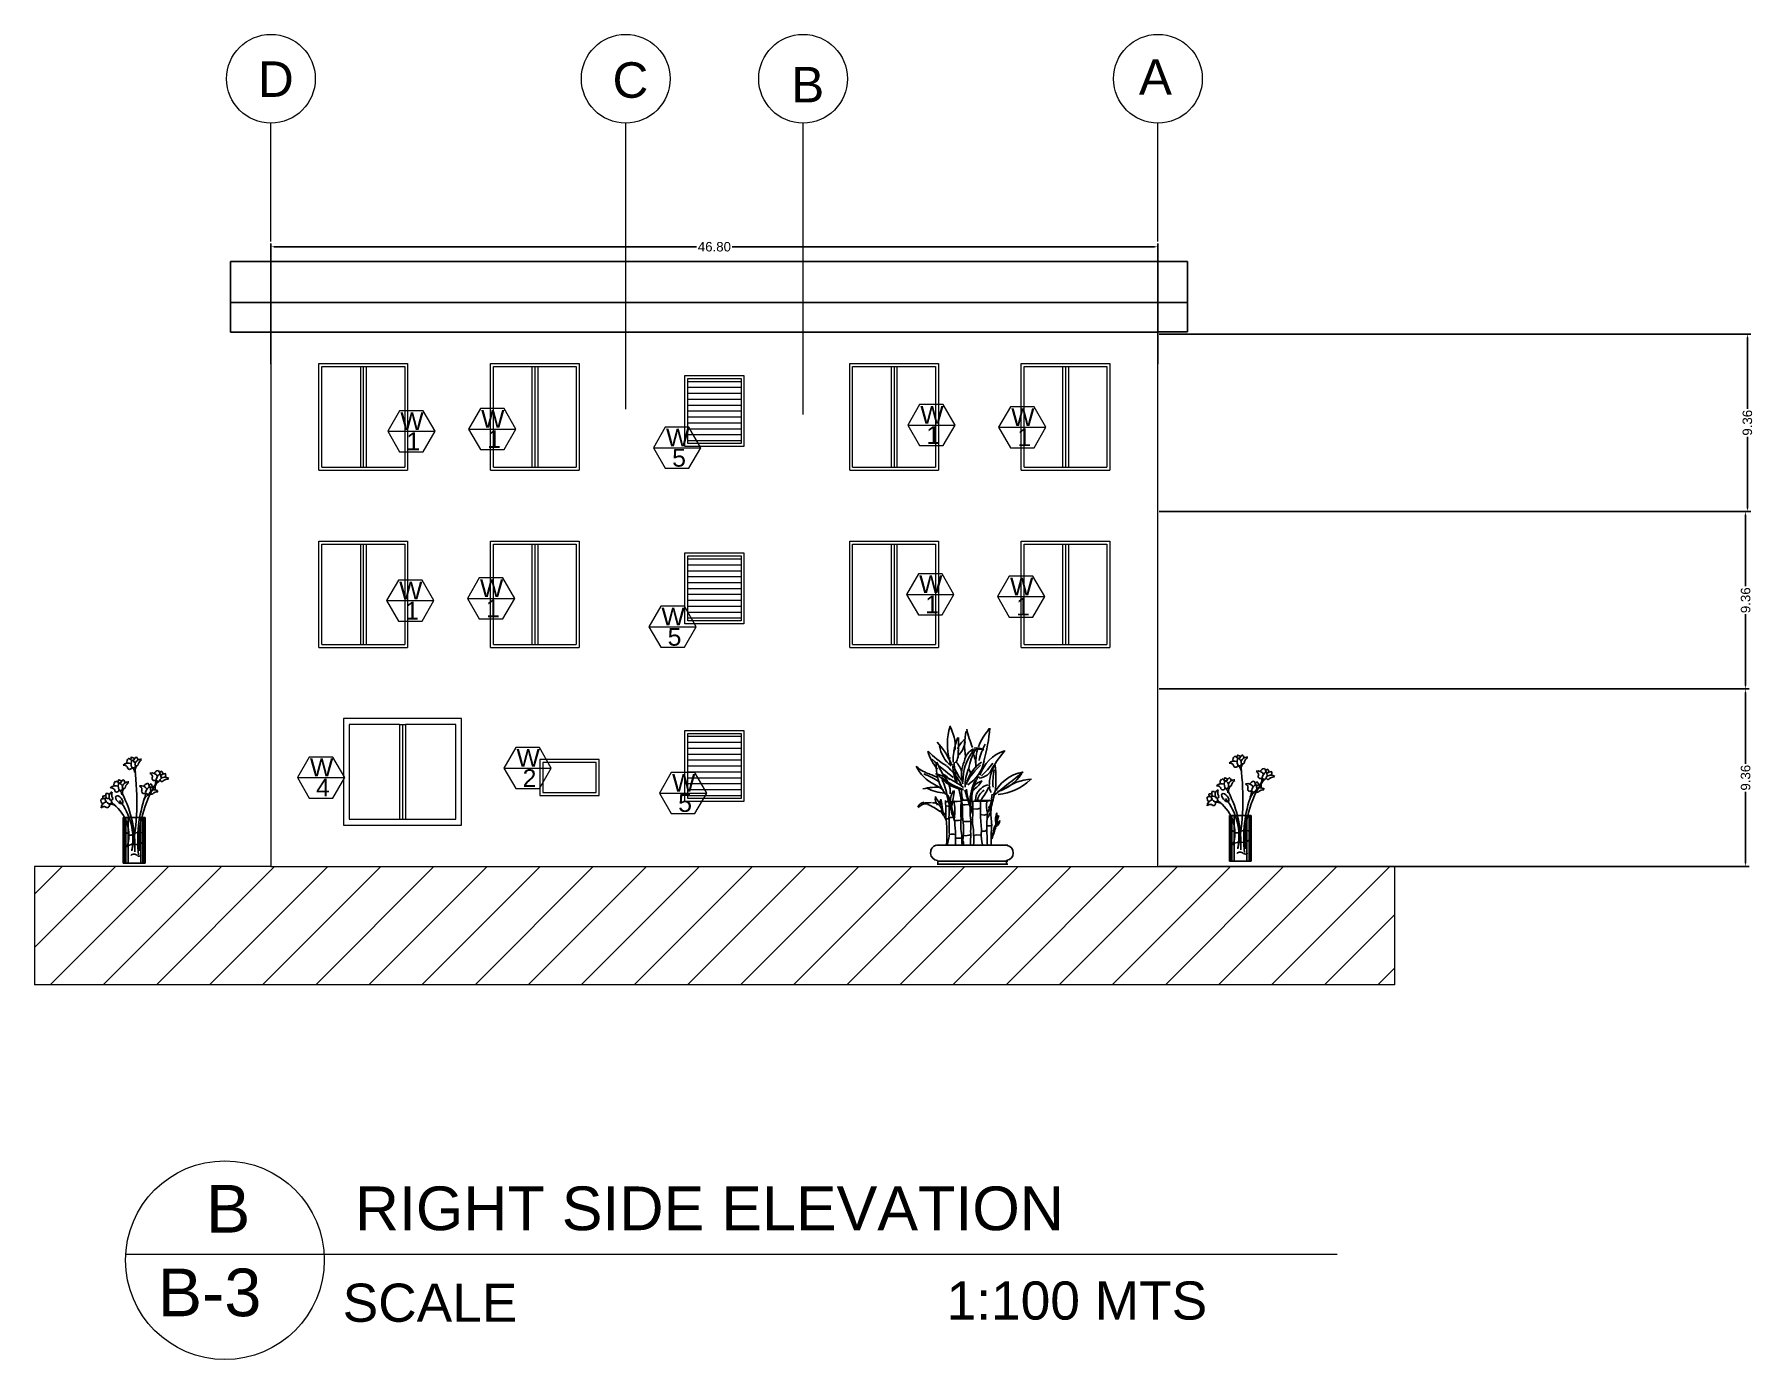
# Model space of a CAD drawing. Header units: millimetres. Extents: x 2391 to 3323, y 1596 to 2537.
# Drawn here: x 2391.4 to 2482.1, y 2318.1 to 2388 of the extents above; entities that cross this region are included whole.
import ezdxf

# ---------------------------------------------------------------- set-up
doc = ezdxf.new("R2010")
doc.units = ezdxf.units.MM
doc.layers.get('Defpoints').update_dxf_attribs({"color": 115})
for name, color, linetype in [('ASCENSORE - ELEVATOR', 160, 'Continuous'), ('dimensions', 203, 'Continuous'), ('doors', 31, 'Continuous'), ('doors and windows schedule', 11, 'Continuous'), ('exterior wall', 140, 'Continuous'), ('hatch', 50, 'Continuous'), ('LETTERS', 150, 'Continuous'), ('Lightning text', 211, 'Continuous'), ('plants', 250, 'Continuous'), ('TEXT', 130, 'Continuous')]:
    doc.layers.add(name, color=color, linetype=linetype)
doc.styles.get("Standard").update_dxf_attribs({"font": 'arial.ttf'})
doc.dimstyles.new('Copy of Standard', dxfattribs={"dimtxt": 0.5, "dimasz": 0.18, "dimexe": 0.18, "dimexo": 0.0625, "dimgap": 0.09, "dimtad": 0, "dimzin": 0, "dimdsep": 46, "dimtxsty": 'Standard', "dimcen": 0.09, "dimadec": 0, "dimazin": 0, "dimtfac": 1, "dimtofl": 0, "dimtmove": 0, "dimatfit": 3, "dimfxl": 1, "dimtolj": 1, "dimtzin": 0, "dimarcsym": 0})

# ---------------------------------------------------------------- blocks, each defined once
blk = doc.blocks.new('A$C034C30EB')
for p, q in [((154.8, 310), (166.6, 307.3)), ((166.6, 307.3), (174.5, 307.3)), ((199.4, 332.1), (216.5, 333.4)), ((216.5, 333.4), (236.2, 334.8)), ((242.7, 315.1), (258.5, 315.1)), ((258.5, 315.1), (284.7, 316.4)), ((299.2, 290.3), (297.8, 216.9)), ((299.2, 336.2), (299.2, 290.3)), ((299.2, 294.2), (320.1, 292.9)), ((300.5, 334.9), (326.7, 332.3)), ((320.1, 292.9), (339.8, 296.9)), ((326.7, 332.3), (334.6, 334.9)), ((376.6, 334.9), (337.2, 332.3)), ((376.6, 334.9), (394.9, 338.8)), ((380.5, 302.1), (394.9, 303.4)), ((171.9, 241.8), (158.8, 241.8)), ((297.8, 216.9), (303.1, 182.8)), ((303.1, 182.8), (304.4, 118.6)), ((339.8, 264.1), (358.2, 261.5)), ((358.2, 261.5), (375.3, 265.4)), ((388.4, 205.1), (372.6, 205.1)), ((397.6, 207.7), (388.4, 205.1)), ((107, 102.1), (127.5, 102.1)), ((123.3, 102.7), (484.2, 102.7)), ((287.3, 104.1), (287.3, 139.5)), ((304.4, 118.6), (301.8, 102.8)), ((304.4, 154), (317.5, 156.6)), ((317.5, 156.6), (343.8, 155.3)), ((345.1, 176.3), (362.1, 176.3)), ((362.1, 176.3), (371.3, 181.5)), ((110.4, 16.9), (483.6, 16.9)), ((110.4, 1.9), (483.6, 1.9)), ((113.9, 20.4), (113.9, 0)), ((476.8, 22.1), (476.8, 5.1))]:
    blk.add_line(p, q)
for centre, radius, start, end in [((475.9, 634.7), 311.9, 162.40279, 195.39203), ((-39.2, 616.5), 245.3, 358.04038, 28.19895), ((-154.1, 393.5), 365.5, 22.48536, 43.69921), ((528, 545.5), 333.1, 157.84418, 170.94562), ((385.1, 515.3), 194.4, 131.69346, 150.18897), ((-582.5, 643), 805.9, 354.36312, 1.99736), ((129.4, 669.3), 130.9, 314.03785, 350.32008), ((615.2, 627.2), 360, 167.51594, 189.14459), ((1085.7, 920), 844.8, 194.09674, 200.90638), ((737.4, 440.7), 447.9, 141.7334, 156.06698), ((-499, 789.2), 890, 344.08304, 355.59195), ((299, 667.5), 248.3, 196.04462, 221.43609), ((373.5, 887.5), 423.9, 223.16761, 239.36222), ((757.5, 1224.7), 948.9, 224.71941, 233.69716), ((288.2, 653.5), 168.3, 189.27065, 231.63897), ((206.9, 552.9), 32.1, 158.33911, 244.015), ((419.8, 547.5), 225.7, 161.31142, 181.61297), ((137.5, 585.3), 84.8, 325.46607, 11.89595), ((495.6, 444.3), 249, 142.0776, 181.58885), ((344.5, 530), 91.7, 116.86675, 168.97489), ((155.5, 593.6), 209.1, 304.16026, 347.33211), ((614.3, 443.1), 343.4, 151.57028, 169.28322), ((291.3, 636.1), 35.2, 261.42228, 306.62733), ((112.8, 513.7), 202.1, 359.24315, 19.6971), ((321.1, 553), 63.3, 55.59348, 104.07169), ((332.4, 531), 78.2, 71.74248, 104.8907), ((661.7, 532.2), 347, 167.61033, 181.99254), ((637.5, 482.7), 312.7, 150.72871, 167.74782), ((527.4, 407.9), 201.8, 107.77696, 161.5942), ((894.3, 228.6), 566, 138.80037, 150.53263), ((177.6, 600.8), 195.6, 204.7703, 245.27683), ((121.4, 647.4), 176.9, 227.83596, 252.95711), ((-120.1, 61.6), 446.1, 57.12766, 69.05516), ((27.4, 324), 158.6, 56.29289, 74.60848), ((6.6, 104), 387.4, 51.21369, 75.69395), ((359.8, 523.3), 255.3, 176.59128, 217.07778), ((498.5, 699), 420.8, 202.2217, 212.69621), ((280, 597), 205.1, 215.42503, 261.4022), ((341.3, 702.3), 319.1, 229.12876, 253.24016), ((102.2, 394.6), 91.3, 34.83495, 62.51636), ((67.4, 386.6), 111.8, 353.20607, 46.53461), ((-59.4, 271.1), 332.9, 26.41622, 48.76674), ((447.8, 528.8), 255.1, 181.9447, 200.33188), ((242.7, 524.1), 43.5, 158.82226, 186.91639), ((2004.6, 756.4), 1818.4, 187.25529, 190.4749), ((433.1, 597.1), 246.4, 201.70845, 220.26064), ((109.8, 451.6), 135.4, 16.02868, 42.72698), ((396.7, 475.7), 158.2, 154.02079, 198.42834), ((499.4, 415.7), 241, 157.42022, 181.68816), ((442.2, 387.4), 180.7, 122.5017, 168.60132), ((544.2, 286.7), 313.2, 130.73183, 151.48659), ((-130, 349), 437.2, 17.90538, 21.00342), ((338.1, 446.5), 18, 105.46701, 174.87538), ((322.5, 540.8), 85.4, 276.34554, 337.69411), ((-38.4, 873.8), 557.6, 313.45191, 322.52683), ((599.1, 417.3), 213.4, 149.14424, 180.8864), ((738.4, 430.1), 333.6, 168.04016, 183.66378), ((602.4, 278.1), 214.2, 100.62295, 155.94266), ((13673.3, -15998.6), 21063.7, 128.48825, 129.02372), ((-58.9, 454.6), 480.1, 351.51998, 8.48002), ((368.8, 601.1), 224.2, 285.59312, 326.76698), ((102, 128.1), 279.8, 83.47517, 104.0468), ((167.3, 619), 242.4, 242.76548, 265.795), ((-44.1, 146.1), 309.8, 52.84828, 62.88969), ((-339.7, 247.3), 517, 12.53917, 23.05612), ((910.5, 554.9), 772.7, 194.18817, 197.72753), ((31.1, 293.8), 153.9, 10.61963, 28.29063), ((266, 339.5), 85.1, 144.3837, 183.70066), ((-391.7, 444.3), 594.9, 346.86221, 354.79827), ((-80.8, 301.1), 320.3, 6.37702, 17.66515), ((365.6, 386.5), 127.2, 175.27846, 202.41939), ((1870.8, 840.4), 1674.5, 195.50036, 199.92783), ((548.4, 425.6), 284.7, 185.53052, 208.89332), ((569.6, 322.7), 286.3, 154.0301, 179.05112), ((549.1, 335.1), 256.5, 154.51556, 180.82598), ((190.6, 548.9), 190.7, 305.17772, 324.77515), ((363.4, 372.1), 70.9, 101.73046, 146.38003), ((364.9, 349.7), 50.6, 155.51591, 188.94088), ((402.1, 331.9), 91.9, 105.2908, 155.0211), ((401.3, 325.6), 79.3, 121.80868, 172.00674), ((53.1, 566.2), 365.7, 321.64322, 334.49816), ((152, 379.3), 248.3, 335.46518, 358.29561), ((427.8, 404.8), 40.2, 168.71361, 218.29866), ((-3130.5, 1164), 3630.4, 345.84557, 347.2709), ((401.3, 662.6), 294.9, 276.16572, 312.95399), ((620.6, 191.7), 259.2, 92.61275, 128.13472), ((44.4, 290.3), 38.6, 93.64671, 161.445), ((52.7, 263.4), 56.7, 82.24723, 138.1718), ((23, 917.6), 592.9, 271.20389, 275.52351), ((-64.7, 16.5), 325.4, 54.13892, 67.40391), ((90, 279.9), 46.4, 1.99811, 95.88506), ((439.1, 556.2), 392.5, 210.16713, 218.0307), ((158.7, 348.4), 58.2, 172.22962, 215.86525), ((168.7, 331.1), 42.8, 165.43761, 204.95948), ((-147, 78), 342.8, 27.36572, 37.22805), ((-68.5, 288), 206.3, 0.76712, 15.89794), ((54.2, 280.8), 85.5, 353.48793, 21.22928), ((-797.6, -530.9), 1237.6, 39.59109, 41.18483), ((160.7, 339.1), 7.86, 192.56067, 347.43933), ((-459.5, 270), 616.2, 357.62231, 5.80005), ((-172, 292.3), 346.5, 352.93652, 7.06348), ((909.1, 490.2), 753.3, 192.79575, 200.18382), ((487.4, 355.8), 304.5, 184.13059, 201.12818), ((-10.8, 280.9), 214.9, 349.90271, 14.94037), ((552.9, 284.6), 318.1, 170.88607, 187.47589), ((267.7, 109.4), 231.3, 87.72442, 96.514), ((-386, 272.1), 630.3, 358.33148, 5.48988), ((589.6, 276.7), 305.2, 168.98958, 188.0323), ((355.1, 752), 414.1, 263.51482, 274.60847), ((-781.4, 313.9), 1121.4, 357.05136, 1.00482), ((499.8, 308.4), 128.9, 167.55139, 197.03349), ((312.4, 295.9), 80.5, 322.91849, 343.91391), ((509.5, 307.7), 115.9, 167.77433, 188.64339), ((849.7, 271.3), 455.1, 177.77143, 187.86397), ((622.3, 250.8), 197.2, 173.31893, 180.95231), ((-181.6, 181.5), 343.6, 356.71897, 10.55314), ((179.1, 336.3), 88.4, 264.46325, 285.05616), ((-243.3, 202.9), 417.8, 355.44766, 6.43202), ((-593.8, 135.9), 801.6, 358.01843, 7.59891), ((211.9, 319), 86.8, 264.35843, 290.81848), ((495.6, 205.5), 260.9, 171.67334, 191.64989), ((-268.8, 180.1), 518.1, 354.21629, 8.1726), ((259.8, 369.5), 142.8, 264.72634, 282.20441), ((805.6, 178.7), 518.3, 174.16208, 184.17578), ((-755.1, 128.5), 1100.9, 2.0774, 6.59473), ((1150.1, 193.9), 777.3, 174.33772, 183.14217), ((217, 226.1), 197.6, 334.18149, 353.27289), ((1034.2, 140.2), 639, 173.817, 183.35189), ((47.5, 286.4), 382.2, 336.83108, 346.97446), ((642.6, 32.2), 283.8, 135.31063, 143.0124), ((488.8, 239.7), 70.4, 152.31349, 196.25622), ((513.8, 211.9), 94.3, 148.91252, 185.45859), ((397.2, 238.7), 45.3, 301.91243, 352.80602), ((735.1, 163.7), 314.4, 162.30285, 170.42216), ((117.1, 62.2), 41.9, 106.36681, 263.16848), ((-537.4, 150.7), 698.8, 356.39695, 0.80614), ((368.6, 84.3), 204.7, 163.97185, 173.30335), ((101.1, 161.2), 73.6, 343.97185, 4.59785), ((190.3, 59.4), 101.3, 80.30202, 99.69798), ((217.8, 59.4), 80.6, 73.9394, 96.5411), ((391.4, 139.7), 151.9, 175.04769, 193.9878), ((256.5, 252.8), 100.6, 264.3868, 289.42435), ((175.6, 108.2), 73.7, 357.96212, 15.46818), ((601.6, 162.4), 259.2, 178.67496, 192.98722), ((698.8, 143.5), 325, 178.61299, 187.41739), ((472.8, 61.8), 39.9, 278.20117, 76.81573)]:
    blk.add_arc(centre, radius, start, end)
blk = doc.blocks.new('*D15')
at = {"layer": 'Defpoints', "color": 0, "transparency": 16777216}
for p in [(2450.693, 2372.15), (2481.796, 2372.15), (2450.693, 2362.79)]:
    blk.add_point(p, dxfattribs=at)
at = {"layer": 'dimensions', "color": 0, "lineweight": -2, "transparency": 16777216}
for p, q in [((2450.756, 2372.15), (2481.976, 2372.15)), ((2481.796, 2371.97), (2481.796, 2368.209)), ((2481.796, 2362.97), (2481.796, 2366.731)), ((2450.756, 2362.79), (2481.976, 2362.79))]:
    blk.add_line(p, q, dxfattribs=at)
at = {"layer": 'dimensions', "color": 0, "transparency": 16777216}
for points in [[(2481.766, 2371.97), (2481.826, 2371.97), (2481.796, 2372.15)], [(2481.766, 2362.97), (2481.826, 2362.97), (2481.796, 2362.79)]]:
    blk.add_solid(points, dxfattribs=at)
at = {"layer": 'dimensions', "color": 0, "lineweight": 13, "transparency": 16777216, "insert": (2481.796, 2367.47), "char_height": 0.5, "attachment_point": 5, "rotation": 90}
blk.add_mtext('\\A1;9.36', dxfattribs=at)
blk = doc.blocks.new('*D16')
at = {"layer": 'Defpoints', "color": 0, "transparency": 16777216}
for p in [(2450.693, 2362.79), (2481.703, 2362.79), (2450.693, 2353.43)]:
    blk.add_point(p, dxfattribs=at)
at = {"layer": 'dimensions', "color": 0, "lineweight": -2, "transparency": 16777216}
for p, q in [((2450.756, 2362.79), (2481.883, 2362.79)), ((2481.703, 2362.61), (2481.703, 2358.849)), ((2481.703, 2353.61), (2481.703, 2357.371)), ((2450.756, 2353.43), (2481.883, 2353.43))]:
    blk.add_line(p, q, dxfattribs=at)
at = {"layer": 'dimensions', "color": 0, "transparency": 16777216}
for points in [[(2481.673, 2362.61), (2481.733, 2362.61), (2481.703, 2362.79)], [(2481.673, 2353.61), (2481.733, 2353.61), (2481.703, 2353.43)]]:
    blk.add_solid(points, dxfattribs=at)
at = {"layer": 'dimensions', "color": 0, "lineweight": 13, "transparency": 16777216, "insert": (2481.703, 2358.11), "char_height": 0.5, "attachment_point": 5, "rotation": 90}
blk.add_mtext('\\A1;9.36', dxfattribs=at)
blk = doc.blocks.new('*D23')
at = {"layer": 'Defpoints', "color": 0, "transparency": 16777216}
for p in [(2450.693, 2353.43), (2481.703, 2353.43), (2450.693, 2344.07)]:
    blk.add_point(p, dxfattribs=at)
at = {"layer": 'dimensions', "color": 0, "lineweight": -2, "transparency": 16777216}
for p, q in [((2450.756, 2353.43), (2481.883, 2353.43)), ((2481.703, 2353.25), (2481.703, 2349.489)), ((2481.703, 2344.25), (2481.703, 2348.011)), ((2450.756, 2344.07), (2481.883, 2344.07))]:
    blk.add_line(p, q, dxfattribs=at)
at = {"layer": 'dimensions', "color": 0, "transparency": 16777216}
for points in [[(2481.673, 2353.25), (2481.733, 2353.25), (2481.703, 2353.43)], [(2481.673, 2344.25), (2481.733, 2344.25), (2481.703, 2344.07)]]:
    blk.add_solid(points, dxfattribs=at)
at = {"layer": 'dimensions', "color": 0, "lineweight": 13, "transparency": 16777216, "insert": (2481.703, 2348.75), "char_height": 0.5, "attachment_point": 5, "rotation": 90}
blk.add_mtext('\\A1;9.36', dxfattribs=at)
blk = doc.blocks.new('*D24')
at = {"layer": 'Defpoints', "color": 0, "transparency": 16777216}
for p in [(2450.693, 2376.752), (2403.893, 2370.502), (2450.693, 2370.502)]:
    blk.add_point(p, dxfattribs=at)
at = {"layer": 'dimensions', "color": 0, "lineweight": -2, "transparency": 16777216}
for p, q in [((2403.893, 2370.565), (2403.893, 2376.932)), ((2404.073, 2376.752), (2426.35, 2376.752)), ((2450.513, 2376.752), (2428.236, 2376.752)), ((2450.693, 2370.565), (2450.693, 2376.932))]:
    blk.add_line(p, q, dxfattribs=at)
at = {"layer": 'dimensions', "color": 0, "transparency": 16777216}
for points in [[(2404.073, 2376.782), (2404.073, 2376.722), (2403.893, 2376.752)], [(2450.513, 2376.782), (2450.513, 2376.722), (2450.693, 2376.752)]]:
    blk.add_solid(points, dxfattribs=at)
at = {"layer": 'dimensions', "color": 0, "lineweight": 13, "transparency": 16777216, "insert": (2427.293, 2376.752), "char_height": 0.5, "attachment_point": 5}
blk.add_mtext('\\A1;46.80', dxfattribs=at)
blk = doc.blocks.new('A$C3D990D97')
for p, q in [((215, 0), (215, 441)), ((215, 441), (426, 441)), ((224, 440), (224, 2)), ((238, 440), (238, 2)), ((263, 440), (263, 2)), ((383, 440), (383, 0)), ((405, 440), (405, 2)), ((419, 440), (419, 2)), ((426, 441), (426, 0)), ((426, 0), (215, 0))]:
    blk.add_line(p, q)
for centre, radius, start, end in [((295, 978), 46, 131.4537, 194.7426), ((222, 908), 115, 48.344, 67.5928), ((354, 991), 68.7, 147.8253, 171.6306), ((374, 961), 83.9, 152.7591, 201.3635), ((284, 976), 50.2, 40.9766, 77.7968), ((177, 855), 189, 35.8476, 49.6515), ((378, 972), 67.5, 124.9776, 167.9626), ((385, 948), 56.9, 82.6815, 178.3984), ((324, 997), 32, 353.9091, 67.5695), ((424, 942), 66.1, 119.6229, 167.6923), ((262, 899), 69.5, 65.8887, 135.7138), ((222, 912), 35.4, 9.2449, 103.2166), ((276, 929), 21.6, 210.5782, 359.3716), ((312, 942), 20.3, 217.6378, 25.9665), ((261, 872), 64.3, 7.0241, 54.9764), ((-2067, 597), 2413, 348.5878, 7.4106), ((409, 896), 79.6, 145.7286, 194.6789), ((344, 957), 15.9, 221.9282, 355.5909), ((487, 803), 69.5, 32.2368, 102.0619), ((461, 835), 35.4, 335.593, 69.5647), ((558, 850), 46, 97.8018, 161.0906), ((614, 792), 83.9, 119.1072, 167.7116), ((459, 832), 115, 14.6921, 33.9409), ((615, 828), 68.7, 114.1734, 137.9787), ((617, 775), 56.9, 49.0296, 144.7465), ((392, 813), 189, 2.1957, 15.9996), ((624, 799), 67.5, 91.3256, 134.3107), ((548, 855), 50.2, 7.3247, 44.1449), ((593, 850), 32, 320.2572, 33.9176), ((114, 657), 67.5, 163.7094, 206.6944), ((56, 643), 32, 32.6409, 106.3013), ((135, 643), 56.9, 121.4133, 217.1302), ((139, 680), 69.5, 65.8887, 135.7138), ((99, 693), 35.4, 9.2449, 103.2166), ((169, 663), 66.1, 158.3547, 206.4241), ((171, 759), 46, 131.4537, 194.7426), ((152, 710), 21.6, 210.5782, 359.3716), ((98, 689), 115, 48.344, 67.5928), ((231, 772), 68.7, 147.8253, 171.6306), ((250, 742), 83.9, 152.7591, 201.3635), ((161, 757), 50.2, 40.9766, 77.7968), ((188, 723), 20.3, 217.6378, 25.9665), ((138, 653), 64.3, 7.0241, 54.9764), ((54, 636), 189, 35.8476, 49.6515), ((254, 753), 67.5, 124.9776, 167.9626), ((262, 729), 56.9, 82.6815, 178.3984), ((286, 677), 79.6, 145.7286, 194.6789), ((-751, 173), 1078, 356.6664, 27.4285), ((221, 738), 15.9, 221.9282, 355.5909), ((200, 778), 32, 353.9091, 67.5695), ((301, 723), 66.1, 119.6229, 167.6923), ((1411, 206), 1044, 146.0398, 184.742), ((386, 680), 69.5, 32.2368, 102.0619), ((360, 712), 35.4, 335.593, 69.5647), ((414, 696), 21.6, 176.9263, 325.7197), ((457, 727), 46, 97.8018, 161.0906), ((319, 672), 110, 330.7449, 5.8435), ((518, 577), 107, 124.7315, 154.9852), ((513, 668), 83.9, 119.1072, 167.7116), ((451, 688), 20.3, 183.9859, 352.3146), ((358, 709), 115, 14.6921, 33.9409), ((514, 704), 68.7, 114.1734, 137.9787), ((516, 652), 56.9, 49.0296, 144.7465), ((487, 682), 15.9, 188.2763, 321.9389), ((291, 690), 189, 2.1957, 15.9996), ((523, 676), 67.5, 91.3256, 134.3107), ((447, 731), 50.2, 7.3247, 44.1449), ((515, 820), 21.6, 176.9263, 325.7197), ((545, 625), 66.1, 85.971, 134.0404), ((420, 795), 110, 330.7449, 5.8435), ((492, 727), 32, 320.2572, 33.9176), ((619, 701), 107, 124.7315, 154.9852), ((552, 811), 20.3, 183.9859, 352.3146), ((588, 806), 15.9, 188.2763, 321.9389), ((646, 748), 66.1, 85.971, 134.0404), ((45, 610), 46, 170.1855, 233.4744), ((32, 510), 115, 87.0758, 106.3247), ((69, 528), 69.5, 104.6206, 174.4456), ((30, 513), 35.4, 47.9767, 141.9485), ((38, 602), 50.2, 79.7084, 116.5287), ((84, 657), 68.7, 186.5571, 210.3624), ((31, 440), 189, 74.5794, 88.3833), ((118, 646), 83.9, 191.4909, 240.0953), ((61, 560), 21.6, 249.31, 38.1034), ((81, 593), 20.3, 256.3696, 64.6984), ((96, 488), 81.7, 62.1514, 96.3104), ((97, 625), 15.9, 260.66, 34.3227), ((145, 608), 44.8, 186.8671, 256.0623), ((-107, 271), 376, 342.2741, 52.3359), ((-284, 237), 592, 349.5059, 38.6055), ((1591, 225), 1237, 160.292, 186.5967), ((234, 275), 23.8, 42.4332, 143.8629), ((254, 260), 86.8, 261.9145, 307.532), ((286, 314), 41.3, 215.0242, 312.3136), ((347, 263), 82, 240.069, 312.1445), ((367, 191), 107, 56.3644, 120.1692), ((318, 51), 37.8, 39.5362, 140.4638), ((370, 98), 29.2, 229.8152, 319.6984)]:
    blk.add_arc(centre, radius, start, end)
blk.add_ellipse((176, 614), major_axis=(-30.8, 35.9), ratio=0.502516)

msp = doc.modelspace()

# ---------------------------------------------------------------- hatches: boundary and pattern name
at = {"layer": 'hatch', "lineweight": 13}
h = msp.add_hatch(dxfattribs=at)
h.set_pattern_fill('ANSI31', color=256, scale=0.624)
h.set_pattern_definition([(45, (-5486.6205, -3725.4448), (-1.40091995, 1.40091995), [])])
h.paths.add_polyline_path([(2463.173, 2337.83), (2463.173, 2344.07), (2450.693, 2344.07), (2403.893, 2344.07), (2391.413, 2344.07), (2391.413, 2337.83)])

# ---------------------------------------------------------------- linework, layer by layer
at = {"layer": 'ASCENSORE - ELEVATOR'}
for p, q in [((2401.763, 2373.816), (2401.763, 2375.98)), ((2401.763, 2375.98), (2452.253, 2375.98)), ((2452.253, 2375.98), (2452.253, 2373.816)), ((2401.763, 2373.816), (2450.693, 2373.816)), ((2401.763, 2372.256), (2401.763, 2373.816)), ((2450.693, 2373.816), (2452.253, 2373.816)), ((2452.253, 2373.816), (2452.253, 2372.274)), ((2450.693, 2372.256), (2401.763, 2372.256)), ((2452.253, 2372.274), (2450.693, 2372.274))]:
    msp.add_line(p, q, dxfattribs=at)
at = {"layer": 'doors', "lineweight": 13}
for p, q in [((2406.428, 2364.974), (2406.428, 2370.59)), ((2406.428, 2370.59), (2411.108, 2370.59)), ((2406.584, 2365.13), (2406.584, 2370.434)), ((2406.584, 2370.434), (2410.952, 2370.434)), ((2408.612, 2370.434), (2408.612, 2365.13)), ((2408.768, 2370.434), (2408.768, 2365.13)), ((2408.924, 2370.434), (2408.924, 2365.13)), ((2410.952, 2370.434), (2410.952, 2365.13)), ((2411.108, 2370.59), (2411.108, 2364.974)), ((2415.476, 2364.974), (2415.476, 2370.59)), ((2415.476, 2370.59), (2420.156, 2370.59)), ((2415.632, 2365.13), (2415.632, 2370.434)), ((2415.632, 2370.434), (2420, 2370.434)), ((2417.66, 2370.434), (2417.66, 2365.13)), ((2417.816, 2370.434), (2417.816, 2365.13)), ((2417.972, 2370.434), (2417.972, 2365.13)), ((2420, 2370.434), (2420, 2365.13)), ((2420.156, 2370.59), (2420.156, 2364.974)), ((2434.43, 2364.974), (2434.43, 2370.59)), ((2434.43, 2370.59), (2439.11, 2370.59)), ((2434.586, 2365.13), (2434.586, 2370.434)), ((2434.586, 2370.434), (2438.954, 2370.434)), ((2436.614, 2370.434), (2436.614, 2365.13)), ((2436.77, 2370.434), (2436.77, 2365.13)), ((2436.926, 2370.434), (2436.926, 2365.13)), ((2438.954, 2370.434), (2438.954, 2365.13)), ((2439.11, 2370.59), (2439.11, 2364.974)), ((2443.478, 2364.974), (2443.478, 2370.59)), ((2443.478, 2370.59), (2448.158, 2370.59)), ((2443.634, 2365.13), (2443.634, 2370.434)), ((2443.634, 2370.434), (2448.002, 2370.434)), ((2445.662, 2370.434), (2445.662, 2365.13)), ((2445.818, 2370.434), (2445.818, 2365.13)), ((2445.974, 2370.434), (2445.974, 2365.13)), ((2448.002, 2370.434), (2448.002, 2365.13)), ((2448.158, 2370.59), (2448.158, 2364.974)), ((2425.733, 2366.222), (2425.733, 2369.966)), ((2425.733, 2369.966), (2428.853, 2369.966)), ((2425.889, 2366.378), (2425.889, 2369.81)), ((2425.889, 2369.81), (2428.697, 2369.81)), ((2425.889, 2369.654), (2428.697, 2369.654)), ((2428.697, 2369.81), (2428.697, 2366.378)), ((2428.853, 2369.966), (2428.853, 2366.222)), ((2425.889, 2369.342), (2428.697, 2369.342)), ((2425.889, 2369.03), (2428.697, 2369.03)), ((2425.889, 2368.718), (2428.697, 2368.718)), ((2425.889, 2368.406), (2428.697, 2368.406)), ((2425.889, 2368.094), (2428.697, 2368.094)), ((2425.889, 2367.782), (2428.697, 2367.782)), ((2425.889, 2367.47), (2428.697, 2367.47)), ((2425.889, 2367.158), (2428.697, 2367.158)), ((2425.889, 2367.158), (2428.697, 2367.158)), ((2425.889, 2367.158), (2428.697, 2367.158)), ((2425.889, 2367.158), (2428.697, 2367.158)), ((2425.889, 2367.158), (2428.697, 2367.158)), ((2425.889, 2366.846), (2428.697, 2366.846)), ((2428.853, 2366.222), (2425.733, 2366.222)), ((2425.889, 2366.534), (2428.697, 2366.534)), ((2428.697, 2366.378), (2425.889, 2366.378)), ((2406.428, 2364.974), (2411.108, 2364.974)), ((2406.584, 2365.13), (2410.952, 2365.13)), ((2415.476, 2364.974), (2420.156, 2364.974)), ((2415.632, 2365.13), (2420, 2365.13)), ((2434.43, 2364.974), (2439.11, 2364.974)), ((2434.586, 2365.13), (2438.954, 2365.13)), ((2443.478, 2364.974), (2448.158, 2364.974)), ((2443.634, 2365.13), (2448.002, 2365.13)), ((2406.428, 2355.614), (2406.428, 2361.23)), ((2406.428, 2361.23), (2411.108, 2361.23)), ((2411.108, 2361.23), (2411.108, 2355.614)), ((2415.476, 2355.614), (2415.476, 2361.23)), ((2415.476, 2361.23), (2420.156, 2361.23)), ((2420.156, 2361.23), (2420.156, 2355.614)), ((2434.43, 2355.614), (2434.43, 2361.23)), ((2434.43, 2361.23), (2439.11, 2361.23)), ((2439.11, 2361.23), (2439.11, 2355.614)), ((2443.478, 2355.614), (2443.478, 2361.23)), ((2443.478, 2361.23), (2448.158, 2361.23)), ((2448.158, 2361.23), (2448.158, 2355.614)), ((2406.584, 2355.77), (2406.584, 2361.074)), ((2406.584, 2361.074), (2410.952, 2361.074)), ((2408.612, 2361.074), (2408.612, 2355.77)), ((2408.768, 2361.074), (2408.768, 2355.77)), ((2408.924, 2361.074), (2408.924, 2355.77)), ((2410.952, 2361.074), (2410.952, 2355.77)), ((2415.632, 2355.77), (2415.632, 2361.074)), ((2415.632, 2361.074), (2420, 2361.074)), ((2417.66, 2361.074), (2417.66, 2355.77)), ((2417.816, 2361.074), (2417.816, 2355.77)), ((2417.972, 2361.074), (2417.972, 2355.77)), ((2420, 2361.074), (2420, 2355.77)), ((2425.733, 2356.862), (2425.733, 2360.606)), ((2425.733, 2360.606), (2428.853, 2360.606)), ((2425.889, 2357.018), (2425.889, 2360.45)), ((2425.889, 2360.45), (2428.697, 2360.45)), ((2428.697, 2360.45), (2428.697, 2357.018)), ((2428.853, 2360.606), (2428.853, 2356.862)), ((2434.586, 2355.77), (2434.586, 2361.074)), ((2434.586, 2361.074), (2438.954, 2361.074)), ((2436.614, 2361.074), (2436.614, 2355.77)), ((2436.77, 2361.074), (2436.77, 2355.77)), ((2436.926, 2361.074), (2436.926, 2355.77)), ((2438.954, 2361.074), (2438.954, 2355.77)), ((2443.634, 2355.77), (2443.634, 2361.074)), ((2443.634, 2361.074), (2448.002, 2361.074)), ((2445.662, 2361.074), (2445.662, 2355.77)), ((2445.818, 2361.074), (2445.818, 2355.77)), ((2445.974, 2361.074), (2445.974, 2355.77)), ((2448.002, 2361.074), (2448.002, 2355.77)), ((2425.889, 2360.294), (2428.697, 2360.294)), ((2425.889, 2359.982), (2428.697, 2359.982)), ((2425.889, 2359.67), (2428.697, 2359.67)), ((2425.889, 2359.358), (2428.697, 2359.358)), ((2425.889, 2359.046), (2428.697, 2359.046)), ((2425.889, 2358.734), (2428.697, 2358.734)), ((2425.889, 2358.422), (2428.697, 2358.422)), ((2425.889, 2358.11), (2428.697, 2358.11)), ((2425.889, 2357.798), (2428.697, 2357.798)), ((2425.889, 2357.798), (2428.697, 2357.798)), ((2425.889, 2357.798), (2428.697, 2357.798)), ((2425.889, 2357.798), (2428.697, 2357.798)), ((2425.889, 2357.798), (2428.697, 2357.798)), ((2428.853, 2356.862), (2425.733, 2356.862)), ((2425.889, 2357.486), (2428.697, 2357.486)), ((2425.889, 2357.174), (2428.697, 2357.174)), ((2428.697, 2357.018), (2425.889, 2357.018)), ((2406.584, 2355.77), (2410.952, 2355.77)), ((2415.632, 2355.77), (2420, 2355.77)), ((2434.586, 2355.77), (2438.954, 2355.77)), ((2443.634, 2355.77), (2448.002, 2355.77)), ((2406.428, 2355.614), (2411.108, 2355.614)), ((2415.476, 2355.614), (2420.156, 2355.614)), ((2434.43, 2355.614), (2439.11, 2355.614)), ((2443.478, 2355.614), (2448.158, 2355.614)), ((2413.955, 2351.87), (2407.715, 2351.87)), ((2407.715, 2351.87), (2407.715, 2346.254)), ((2410.679, 2351.558), (2408.027, 2351.558)), ((2408.027, 2351.558), (2408.027, 2346.566)), ((2410.679, 2351.558), (2410.679, 2346.566)), ((2410.679, 2351.558), (2410.991, 2351.558)), ((2410.835, 2351.558), (2410.835, 2346.566)), ((2413.643, 2351.558), (2410.991, 2351.558)), ((2410.991, 2351.558), (2410.991, 2346.566)), ((2413.643, 2346.566), (2413.643, 2351.558)), ((2413.955, 2346.254), (2413.955, 2351.87)), ((2425.733, 2347.502), (2425.733, 2351.246)), ((2425.733, 2351.246), (2428.853, 2351.246)), ((2428.853, 2351.246), (2428.853, 2347.502)), ((2425.889, 2347.658), (2425.889, 2351.09)), ((2425.889, 2351.09), (2428.697, 2351.09)), ((2425.889, 2350.934), (2428.697, 2350.934)), ((2425.889, 2350.622), (2428.697, 2350.622)), ((2428.697, 2351.09), (2428.697, 2347.658)), ((2421.209, 2349.717), (2418.089, 2349.717)), ((2418.089, 2349.717), (2418.089, 2347.814)), ((2421.053, 2349.561), (2418.245, 2349.561)), ((2418.245, 2349.561), (2418.245, 2347.97)), ((2421.053, 2347.97), (2421.053, 2349.561)), ((2421.209, 2347.814), (2421.209, 2349.717)), ((2425.889, 2350.31), (2428.697, 2350.31)), ((2425.889, 2349.998), (2428.697, 2349.998)), ((2425.889, 2349.686), (2428.697, 2349.686)), ((2425.889, 2349.374), (2428.697, 2349.374)), ((2425.889, 2349.062), (2428.697, 2349.062)), ((2425.889, 2348.75), (2428.697, 2348.75)), ((2418.089, 2347.814), (2421.209, 2347.814)), ((2418.245, 2347.97), (2421.053, 2347.97)), ((2425.889, 2348.438), (2428.697, 2348.438)), ((2425.889, 2348.438), (2428.697, 2348.438)), ((2425.889, 2348.438), (2428.697, 2348.438)), ((2425.889, 2348.438), (2428.697, 2348.438)), ((2425.889, 2348.438), (2428.697, 2348.438)), ((2425.889, 2348.126), (2428.697, 2348.126)), ((2425.889, 2347.814), (2428.697, 2347.814)), ((2428.697, 2347.658), (2425.889, 2347.658)), ((2428.853, 2347.502), (2425.733, 2347.502)), ((2407.715, 2346.254), (2413.955, 2346.254)), ((2408.027, 2346.566), (2410.679, 2346.566)), ((2410.679, 2346.566), (2410.991, 2346.566)), ((2410.991, 2346.566), (2413.643, 2346.566))]:
    msp.add_line(p, q, dxfattribs=at)
at = {"layer": 'doors and windows schedule', "lineweight": 13}
for p, q in [((2410.057, 2367.02), (2412.553, 2367.02)), ((2414.322, 2367.139), (2416.818, 2367.139)), ((2437.495, 2367.346), (2439.991, 2367.346)), ((2442.29, 2367.234), (2444.786, 2367.234)), ((2424.078, 2366.151), (2426.574, 2366.151)), ((2409.995, 2358.089), (2412.491, 2358.089)), ((2414.26, 2358.208), (2416.756, 2358.208)), ((2437.433, 2358.416), (2439.929, 2358.416)), ((2442.228, 2358.303), (2444.724, 2358.303)), ((2423.838, 2356.711), (2426.334, 2356.711)), ((2405.29, 2348.759), (2407.786, 2348.759)), ((2416.188, 2349.256), (2418.684, 2349.256)), ((2424.396, 2347.944), (2426.892, 2347.944))]:
    msp.add_line(p, q, dxfattribs=at)
for points in [[(2410.681, 2368.101), (2410.057, 2367.02), (2410.681, 2365.939), (2411.929, 2365.939), (2412.553, 2367.02), (2411.929, 2368.101)], [(2414.946, 2368.219), (2414.322, 2367.139), (2414.946, 2366.058), (2416.194, 2366.058), (2416.818, 2367.139), (2416.194, 2368.219)], [(2438.119, 2368.427), (2437.495, 2367.346), (2438.119, 2366.265), (2439.367, 2366.265), (2439.991, 2367.346), (2439.367, 2368.427)], [(2442.914, 2368.315), (2442.29, 2367.234), (2442.914, 2366.153), (2444.162, 2366.153), (2444.786, 2367.234), (2444.162, 2368.315)], [(2424.702, 2367.232), (2424.078, 2366.151), (2424.702, 2365.07), (2425.95, 2365.07), (2426.574, 2366.151), (2425.95, 2367.232)], [(2438.057, 2359.496), (2437.433, 2358.416), (2438.057, 2357.335), (2439.305, 2357.335), (2439.929, 2358.416), (2439.305, 2359.496)], [(2410.619, 2359.17), (2409.995, 2358.089), (2410.619, 2357.009), (2411.867, 2357.009), (2412.491, 2358.089), (2411.867, 2359.17)], [(2414.884, 2359.289), (2414.26, 2358.208), (2414.884, 2357.127), (2416.132, 2357.127), (2416.756, 2358.208), (2416.132, 2359.289)], [(2442.852, 2359.384), (2442.228, 2358.303), (2442.852, 2357.223), (2444.1, 2357.223), (2444.724, 2358.303), (2444.1, 2359.384)], [(2424.462, 2357.792), (2423.838, 2356.711), (2424.462, 2355.63), (2425.71, 2355.63), (2426.334, 2356.711), (2425.71, 2357.792)], [(2416.812, 2350.337), (2416.188, 2349.256), (2416.812, 2348.175), (2418.06, 2348.175), (2418.684, 2349.256), (2418.06, 2350.337)], [(2405.914, 2349.84), (2405.29, 2348.759), (2405.914, 2347.679), (2407.162, 2347.679), (2407.786, 2348.759), (2407.162, 2349.84)], [(2425.02, 2349.025), (2424.396, 2347.944), (2425.02, 2346.863), (2426.268, 2346.863), (2426.892, 2347.944), (2426.268, 2349.025)]]:
    msp.add_lwpolyline(points, close=True, dxfattribs=at)
at = {"layer": 'exterior wall', "lineweight": 13}
for p, q in [((2403.893, 2372.256), (2403.893, 2344.07)), ((2450.693, 2344.07), (2450.693, 2372.274)), ((2403.893, 2344.07), (2391.413, 2344.07)), ((2391.413, 2344.07), (2391.413, 2337.83)), ((2403.893, 2344.07), (2450.693, 2344.07)), ((2450.693, 2344.07), (2463.173, 2344.07)), ((2463.173, 2344.07), (2463.173, 2337.83)), ((2463.173, 2337.83), (2391.413, 2337.83))]:
    msp.add_line(p, q, dxfattribs=at)
at = {"layer": 'LETTERS', "lineweight": 13}
msp.add_line((2396.233, 2323.616), (2460.15, 2323.616), dxfattribs=at)
msp.add_circle((2401.465, 2323.303), 5.242, dxfattribs=at)
at = {"layer": 'Lightning text', "linetype": 'ByBlock', "lineweight": 13, "ltscale": 0.02}
for p, q in [((2403.893, 2377.033), (2403.893, 2383.273)), ((2422.613, 2368.188), (2422.613, 2383.273)), ((2431.973, 2367.907), (2431.973, 2383.273)), ((2450.693, 2377.033), (2450.693, 2383.273))]:
    msp.add_line(p, q, dxfattribs=at)
for centre in [(2403.893, 2385.613), (2422.613, 2385.613), (2431.973, 2385.613), (2450.693, 2385.613)]:
    msp.add_circle(centre, 2.34, dxfattribs=at)

# ---------------------------------------------------------------- block references
at = {"layer": 'plants', "lineweight": 13}
for name, p, xscale, yscale, zscale in [('A$C034C30EB', (2437.945, 2344.173), 0.009984000000000003, 0.009984000000000003, 0.009984000000000003), ('A$C3D990D97', (2394.93, 2344.237), 0.00546, 0.00546, 0.00546), ('A$C3D990D97', (2453.289, 2344.346), 0.00546, 0.00546, 0.00546)]:
    msp.add_blockref(name, p, dxfattribs=dict(at, xscale=xscale, yscale=yscale, zscale=zscale))

# ---------------------------------------------------------------- texts
at = {"layer": 'doors and windows schedule', "lineweight": 13, "attachment_point": 1}
for s, width, insert, char_height in [('A', 0.25784, (2449.691, 2386.646), 1.872), ('D', 0.25784, (2403.209, 2386.529), 1.872), ('C', 0.25784, (2421.919, 2386.482), 1.872), ('B', 0.25784, (2431.343, 2386.24), 1.872), ('W', 0.25784, (2410.719, 2368.025), 0.936), ('W', 0.25784, (2414.983, 2368.143), 0.936), ('W', 0.25784, (2438.156, 2368.351), 0.936), ('W', 0.25784, (2442.951, 2368.239), 0.936), ('1', 0.25784, (2411.043, 2366.96), 0.936), ('1', 0.25784, (2415.307, 2367.079), 0.936), ('W', 0.25784, (2424.739, 2367.156), 0.936), ('1', 0.25784, (2438.48, 2367.287), 0.936), ('1', 0.25784, (2443.276, 2367.174), 0.936), ('5', 0.3, (2425.064, 2366.092), 0.936), ('W', 0.25784, (2438.094, 2359.42), 0.936), ('W', 0.25784, (2410.656, 2359.094), 0.936), ('W', 0.25784, (2414.921, 2359.213), 0.936), ('W', 0.25784, (2442.889, 2359.308), 0.936), ('1', 0.25784, (2410.981, 2358.03), 0.936), ('1', 0.25784, (2415.245, 2358.149), 0.936), ('W', 0.25784, (2424.499, 2357.715), 0.936), ('1', 0.25784, (2438.418, 2358.356), 0.936), ('1', 0.25784, (2443.214, 2358.244), 0.936), ('5', 0.3, (2424.824, 2356.651), 0.936), ('W', 0.25784, (2405.951, 2349.764), 0.936), ('W', 0.25784, (2416.849, 2350.261), 0.936), ('4', 0.25784, (2406.275, 2348.7), 0.936), ('2', 0.25784, (2417.173, 2349.196), 0.936), ('W', 0.25784, (2425.057, 2348.949), 0.936), ('5', 0.3, (2425.382, 2347.885), 0.936)]:
    msp.add_mtext_dynamic_manual_height_columns(s, width=width, gutter_width=12.5, heights=[0.0584], dxfattribs=dict(at, insert=insert, char_height=char_height))
at = {"layer": 'TEXT', "lineweight": 13, "attachment_point": 1}
for s, width, insert, char_height in [('B', 8.10114, (2400.465, 2327.276), 2.516), ('RIGHT SIDE ELEVATION', 8038.05203, (2408.321, 2327.192), 2.3063), ('B-3', 8.10114, (2397.92, 2322.864), 2.516), ('^I1:100 MTS', 11631.75854, (2431.493, 2322.184), 2.01277), ('SCALE', 8.10114, (2407.678, 2322.069), 2.0128)]:
    msp.add_mtext_dynamic_manual_height_columns(s, width=width, gutter_width=12.5, heights=[0], dxfattribs=dict(at, insert=insert, char_height=char_height))

# ---------------------------------------------------------------- dimensions: what is measured, and where the dimension line sits
at = {"layer": 'dimensions', "lineweight": 13}
dim = msp.add_linear_dim(base=(2450.693, 2376.752), p1=(2403.893, 2370.502), p2=(2450.693, 2370.502), dimstyle='Copy of Standard', dxfattribs=at)
dim.commit()
dim.dimension.update_dxf_attribs({"geometry": '*D24', "text_midpoint": (2427.293, 2376.752), "dimtype": 160})
for base, p1, p2, picture, middle in [((2481.796, 2372.15), (2450.693, 2362.79), (2450.693, 2372.15), '*D15', (2481.796, 2367.47)), ((2481.703, 2362.79), (2450.693, 2353.43), (2450.693, 2362.79), '*D16', (2481.703, 2358.11)), ((2481.703, 2353.43), (2450.693, 2344.07), (2450.693, 2353.43), '*D23', (2481.703, 2348.75))]:
    dim = msp.add_linear_dim(base=base, p1=p1, p2=p2, angle=90, dimstyle='Copy of Standard', dxfattribs=at)
    dim.commit()
    dim.dimension.update_dxf_attribs({"geometry": picture, "text_midpoint": middle})

doc.saveas('drawing.dxf')
